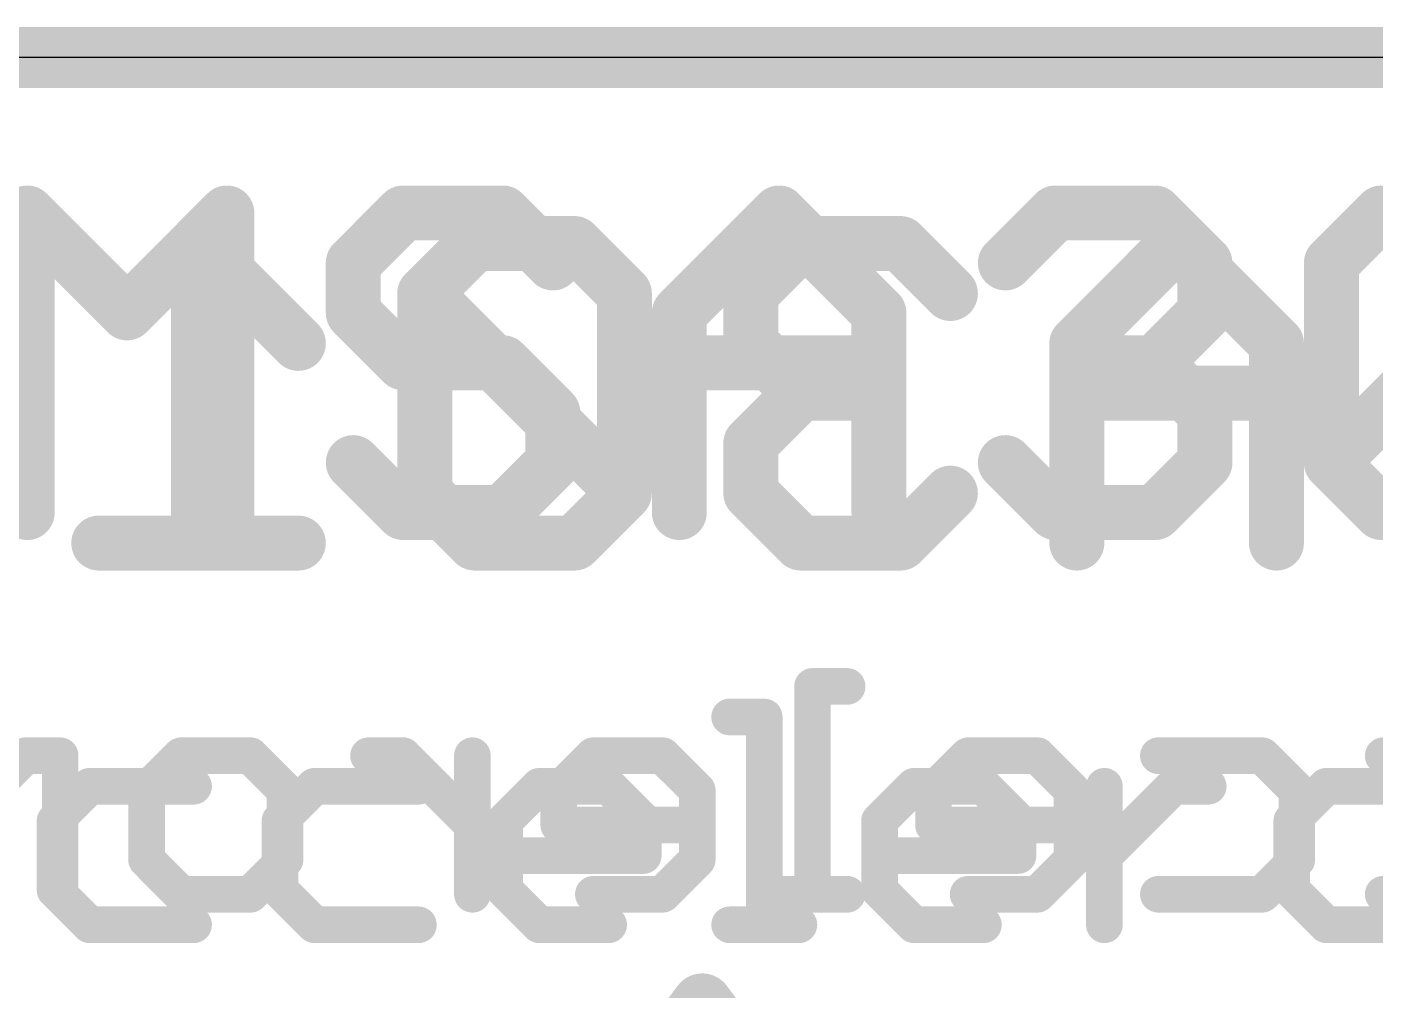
# Model space of a CAD drawing. Extents: x -0.1 to 25.5, y -0.1 to 17.9.
# Drawn here: x 8.74 to 14.35, y 13.9 to 17.91 of the extents above; entities that cross this region are included whole.
import ezdxf

# ---------------------------------------------------------------- set-up
doc = ezdxf.new("R2010")
doc.units = 0
for name, color, linetype in [('1', 12, 'CONTINUOUS'), ('16', 5, 'CONTINUOUS'), ('20', 53, 'CONTINUOUS'), ('21', 40, 'CONTINUOUS'), ('22', 6, 'CONTINUOUS')]:
    doc.layers.add(name, color=color, linetype=linetype)

msp = doc.modelspace()

# ---------------------------------------------------------------- linework, layer by layer
at = {"layer": '1', "const_width": 0.254}
msp.add_lwpolyline([(0, 17.78), (25.4, 17.78)], dxfattribs=at)
at = {"layer": '16', "const_width": 0.254}
msp.add_lwpolyline([(0, 17.78), (25.4, 17.78)], dxfattribs=at)
at = {"layer": '20'}
msp.add_line((22.86, 17.78), (2.54, 17.78), dxfattribs=at)
at = {"layer": '21'}
for points, const_width in [([(8.8019, 17.1334, 1), (8.6876, 17.1334)], 0.1143), ([(8.7852, 17.1738, 1), (8.7044, 17.093)], 0.1143), ([(9.6324, 17.1334, 1), (9.5181, 17.1334)], 0.1143), ([(9.6156, 17.093, 1), (9.5348, 17.1738)], 0.1143), ([(10.3089, 17.1905, 1), (10.3089, 17.0762)], 0.1143), ([(10.3493, 17.093, 1), (10.2685, 17.1738)], 0.1143), ([(10.7645, 17.1738, 1), (10.6837, 17.093)], 0.1143), ([(10.7241, 17.0762, 1), (10.7241, 17.1905)], 0.1143), ([(11.9134, 17.1738, 1), (11.8326, 17.093)], 0.1143), ([(11.9134, 17.093, 1), (11.8326, 17.1738)], 0.1143), ([(13.0219, 17.1905, 1), (13.0219, 17.0762)], 0.1143), ([(13.0623, 17.093, 1), (12.9815, 17.1738)], 0.1143), ([(13.4775, 17.1738, 1), (13.3967, 17.093)], 0.1143), ([(13.4371, 17.0762, 1), (13.4371, 17.1905)], 0.1143), ([(14.3784, 17.1905, 1), (14.3784, 17.0762)], 0.1143), ([(14.4188, 17.093, 1), (14.338, 17.1738)], 0.1143), ([(10.1584, 16.9258, 1), (10.0441, 16.9258)], 0.1143), ([(10.0609, 16.9662, 1), (10.1417, 16.8853)], 0.1143), ([(10.8913, 16.8853, 1), (10.9721, 16.9662)], 0.1143), ([(12.7739, 16.9662, 1), (12.8547, 16.8853)], 0.1143), ([(13.7019, 16.9258, 1), (13.5876, 16.9258)], 0.1143), ([(13.6043, 16.8853, 1), (13.6852, 16.9662)], 0.1143), ([(14.228, 16.9258, 1), (14.1137, 16.9258)], 0.1143), ([(14.1304, 16.9662, 1), (14.2112, 16.8853)], 0.1143), ([(10.1417, 16.7586, 1), (10.0609, 16.6777)], 0.1143), ([(11.5149, 16.7181, 1), (11.4006, 16.7181)], 0.1143), ([(12.3454, 16.7181, 1), (12.2311, 16.7181)], 0.1143), ([(13.6852, 16.6777, 1), (13.6043, 16.7586)], 0.1143), ([(9.1196, 16.7586, 1), (9.2004, 16.6777)], 0.1143), ([(9.1196, 16.6777, 1), (9.2004, 16.7586)], 0.1143), ([(10.0441, 16.7181, 1), (10.1584, 16.7181)], 0.1143), ([(11.4174, 16.7586, 1), (11.4982, 16.6777)], 0.1143), ([(12.2478, 16.6777, 1), (12.3286, 16.7586)], 0.1143), ([(13.5876, 16.7181, 1), (13.7019, 16.7181)], 0.1143), ([(10.3089, 16.5677, 1), (10.3089, 16.4534)], 0.1143), ([(10.2685, 16.4701, 1), (10.3493, 16.5509)], 0.1143), ([(10.7645, 16.5509, 1), (10.6837, 16.4701)], 0.1143), ([(10.7241, 16.4534, 1), (10.7241, 16.5677)], 0.1143), ([(11.4578, 16.5677, 1), (11.4578, 16.4534)], 0.1143), ([(12.2882, 16.4534, 1), (12.2882, 16.5677)], 0.1143), ([(13.2295, 16.5677, 1), (13.2295, 16.4534)], 0.1143), ([(13.4775, 16.5509, 1), (13.3967, 16.4701)], 0.1143), ([(13.3967, 16.5509, 1), (13.4775, 16.4701)], 0.1143), ([(13.4371, 16.4534, 1), (13.4371, 16.5677)], 0.1143), ([(10.9889, 16.3029, 1), (10.8746, 16.3029)], 0.1143), ([(10.8913, 16.2625, 1), (10.9721, 16.3433)], 0.1143), ([(13.7019, 16.3029, 1), (13.5876, 16.3029)], 0.1143), ([(13.6043, 16.2625, 1), (13.6852, 16.3433)], 0.1143), ([(10.1417, 16.1357, 1), (10.0609, 16.0549)], 0.1143), ([(10.9721, 16.0549, 1), (10.8913, 16.1357)], 0.1143), ([(12.8547, 16.1357, 1), (12.7739, 16.0549)], 0.1143), ([(13.6852, 16.0549, 1), (13.6043, 16.1357)], 0.1143), ([(14.2112, 16.1357, 1), (14.1304, 16.0549)], 0.1143), ([(14.1304, 16.1357, 1), (14.2112, 16.0549)], 0.1143), ([(10.8746, 16.0953, 1), (10.9889, 16.0953)], 0.1143), ([(13.5876, 16.0953, 1), (13.7019, 16.0953)], 0.1143), ([(14.1137, 16.0953, 1), (14.228, 16.0953)], 0.1143), ([(10.3089, 15.9449, 1), (10.3089, 15.8306)], 0.1143), ([(10.7241, 15.8306, 1), (10.7241, 15.9449)], 0.1143), ([(13.0219, 15.9449, 1), (13.0219, 15.8306)], 0.1143), ([(13.4371, 15.8306, 1), (13.4371, 15.9449)], 0.1143), ([(14.3784, 15.9449, 1), (14.3784, 15.8306)], 0.1143), ([(8.6876, 15.8877, 1), (8.8019, 15.8877)], 0.1143), ([(9.5181, 15.8877, 1), (9.6324, 15.8877)], 0.1143), ([(10.2685, 15.8473, 1), (10.3493, 15.9281)], 0.1143), ([(10.6837, 15.9281, 1), (10.7645, 15.8473)], 0.1143), ([(11.4006, 15.8877, 1), (11.5149, 15.8877)], 0.1143), ([(12.2311, 15.8877, 1), (12.3454, 15.8877)], 0.1143), ([(12.9815, 15.8473, 1), (13.0623, 15.9281)], 0.1143), ([(13.3967, 15.9281, 1), (13.4775, 15.8473)], 0.1143), ([(14.338, 15.8473, 1), (14.4188, 15.9281)], 0.1143), ([(11.6672, 15.0756, 1), (11.6672, 14.9994)], 0.0762), ([(11.8493, 15.0375, 1), (11.7731, 15.0375)], 0.0762), ([(11.8112, 14.9994, 1), (11.8112, 15.0756)], 0.0762), ([(9.0047, 14.7875, 1), (9.0047, 14.7113)], 0.0762), ([(9.0316, 14.7225, 1), (8.9777, 14.7764)], 0.0762), ([(9.4368, 14.7113, 1), (9.4368, 14.7875)], 0.0762), ([(9.9402, 14.7875, 1), (9.9402, 14.7113)], 0.0762), ([(9.9671, 14.7225, 1), (9.9132, 14.7764)], 0.0762), ([(10.3723, 14.7113, 1), (10.3723, 14.7875)], 0.0762), ([(10.8757, 14.7875, 1), (10.8757, 14.7113)], 0.0762), ([(10.9026, 14.7225, 1), (10.8488, 14.7764)], 0.0762), ([(11.1908, 14.7764, 1), (11.1369, 14.7225)], 0.0762), ([(11.1638, 14.7113, 1), (11.1638, 14.7875)], 0.0762), ([(12.4349, 14.7875, 1), (12.4349, 14.7113)], 0.0762), ([(12.4618, 14.7225, 1), (12.408, 14.7764)], 0.0762), ([(12.7499, 14.7764, 1), (12.6961, 14.7225)], 0.0762), ([(12.723, 14.7113, 1), (12.723, 14.7875)], 0.0762), ([(13.2645, 14.7494, 1), (13.1883, 14.7494)], 0.0762), ([(13.5145, 14.7875, 1), (13.5145, 14.7113)], 0.0762), ([(13.5414, 14.7225, 1), (13.4875, 14.7764)], 0.0762), ([(13.6585, 14.7113, 1), (13.6585, 14.7875)], 0.0762), ([(14.15, 14.7875, 1), (14.15, 14.7113)], 0.0762), ([(14.177, 14.7225, 1), (14.1231, 14.7764)], 0.0762), ([(8.8987, 14.6054, 1), (8.8225, 14.6054)], 0.0762), ([(8.8337, 14.6323, 1), (8.8875, 14.5784)], 0.0762), ([(9.8342, 14.6054, 1), (9.758, 14.6054)], 0.0762), ([(9.7692, 14.6323, 1), (9.8231, 14.5784)], 0.0762), ([(10.7697, 14.6054, 1), (10.6935, 14.6054)], 0.0762), ([(10.7047, 14.6323, 1), (10.7586, 14.5784)], 0.0762), ([(11.346, 14.6054, 1), (11.2698, 14.6054)], 0.0762), ([(11.2809, 14.5784, 1), (11.3348, 14.6323)], 0.0762), ([(12.3289, 14.6054, 1), (12.2527, 14.6054)], 0.0762), ([(12.2639, 14.6323, 1), (12.3178, 14.5784)], 0.0762), ([(12.9052, 14.6054, 1), (12.829, 14.6054)], 0.0762), ([(12.8401, 14.5784, 1), (12.894, 14.6323)], 0.0762), ([(13.979, 14.6323, 1), (14.0329, 14.5784)], 0.0762), ([(14.0441, 14.6054, 1), (13.9679, 14.6054)], 0.0762), ([(10.7316, 14.4994, 1), (10.7316, 14.4232)], 0.0762), ([(11.3079, 14.4232, 1), (11.3079, 14.4994)], 0.0762), ([(12.2908, 14.4994, 1), (12.2908, 14.4232)], 0.0762), ([(12.8671, 14.4232, 1), (12.8671, 14.4994)], 0.0762), ([(11.2698, 14.4613, 1), (11.346, 14.4613)], 0.0762), ([(12.829, 14.4613, 1), (12.9052, 14.4613)], 0.0762), ([(13.1994, 14.4883, 1), (13.2533, 14.4344)], 0.0762), ([(8.8875, 14.3442, 1), (8.8337, 14.2903)], 0.0762), ([(9.8231, 14.3442, 1), (9.7692, 14.2903)], 0.0762), ([(10.7586, 14.3442, 1), (10.7047, 14.2903)], 0.0762), ([(12.3178, 14.3442, 1), (12.2639, 14.2903)], 0.0762), ([(14.0329, 14.3442, 1), (13.979, 14.2903)], 0.0762), ([(8.8225, 14.3173, 1), (8.8987, 14.3173)], 0.0762), ([(9.758, 14.3173, 1), (9.8342, 14.3173)], 0.0762), ([(10.6935, 14.3173, 1), (10.7697, 14.3173)], 0.0762), ([(12.2527, 14.3173, 1), (12.3289, 14.3173)], 0.0762), ([(13.9679, 14.3173, 1), (14.0441, 14.3173)], 0.0762), ([(9.0047, 14.2113, 1), (9.0047, 14.1351)], 0.0762), ([(9.4368, 14.1351, 1), (9.4368, 14.2113)], 0.0762), ([(9.9402, 14.2113, 1), (9.9402, 14.1351)], 0.0762), ([(10.3723, 14.1351, 1), (10.3723, 14.2113)], 0.0762), ([(10.8757, 14.2113, 1), (10.8757, 14.1351)], 0.0762), ([(11.1638, 14.1351, 1), (11.1638, 14.2113)], 0.0762), ([(11.6672, 14.2113, 1), (11.6672, 14.1351)], 0.0762), ([(11.9553, 14.1351, 1), (11.9553, 14.2113)], 0.0762), ([(12.4349, 14.2113, 1), (12.4349, 14.1351)], 0.0762), ([(12.723, 14.1351, 1), (12.723, 14.2113)], 0.0762), ([(14.15, 14.2113, 1), (14.15, 14.1351)], 0.0762), ([(8.9777, 14.1463, 1), (9.0316, 14.2001)], 0.0762), ([(9.9132, 14.1463, 1), (9.9671, 14.2001)], 0.0762), ([(10.8488, 14.1463, 1), (10.9026, 14.2001)], 0.0762), ([(11.7731, 14.1732, 1), (11.8493, 14.1732)], 0.0762), ([(12.408, 14.1463, 1), (12.4618, 14.2001)], 0.0762), ([(13.1883, 14.1732, 1), (13.2645, 14.1732)], 0.0762), ([(14.1231, 14.1463, 1), (14.177, 14.2001)], 0.0762), ([(11.6038, 13.8821, 1), (11.5022, 13.8059)], 0.127), ([(11.6038, 13.8059, 1), (11.5022, 13.8821)], 0.127)]:
    msp.add_lwpolyline(points, format="xyb", dxfattribs=dict(at, const_width=const_width))
for points, const_width in [([(8.7448, 15.8877), (8.7448, 17.1334)], 0.2286), ([(8.7448, 17.1334), (9.16, 16.7181)], 0.2286), ([(9.16, 16.7181), (9.5752, 17.1334)], 0.2286), ([(9.5752, 17.1334), (9.5752, 15.8877)], 0.2286), ([(10.3089, 17.1334), (10.1013, 16.9258)], 0.2286), ([(10.7241, 17.1334), (10.3089, 17.1334)], 0.2286), ([(10.9317, 16.9258), (10.7241, 17.1334)], 0.2286), ([(11.4578, 16.7181), (11.873, 17.1334)], 0.2286), ([(11.873, 17.1334), (12.2882, 16.7181)], 0.2286), ([(12.8143, 16.9258), (13.0219, 17.1334)], 0.2286), ([(13.0219, 17.1334), (13.4371, 17.1334)], 0.2286), ([(13.4371, 17.1334), (13.6447, 16.9258)], 0.2286), ([(14.1708, 16.9258), (14.3784, 17.1334)], 0.2286), ([(14.3784, 17.1334), (14.7936, 17.1334)], 0.2286), ([(10.1013, 16.9258), (10.1013, 16.7181)], 0.2286), ([(13.6447, 16.9258), (13.6447, 16.7181)], 0.2286), ([(14.1708, 16.0953), (14.1708, 16.9258)], 0.2286), ([(14.1708, 16.0953), (15.0012, 16.9258)], 0.2286), ([(10.1013, 16.7181), (10.3089, 16.5105)], 0.2286), ([(11.4578, 15.8877), (11.4578, 16.7181)], 0.2286), ([(12.2882, 16.7181), (12.2882, 15.8877)], 0.2286), ([(13.6447, 16.7181), (13.4371, 16.5105)], 0.2286), ([(10.3089, 16.5105), (10.7241, 16.5105)], 0.2286), ([(10.7241, 16.5105), (10.9317, 16.3029)], 0.2286), ([(11.4578, 16.5105), (12.2882, 16.5105)], 0.2286), ([(13.4371, 16.5105), (13.2295, 16.5105)], 0.2286), ([(13.4371, 16.5105), (13.6447, 16.3029)], 0.2286), ([(10.9317, 16.3029), (10.9317, 16.0953)], 0.2286), ([(13.6447, 16.3029), (13.6447, 16.0953)], 0.2286), ([(10.3089, 15.8877), (10.1013, 16.0953)], 0.2286), ([(10.9317, 16.0953), (10.7241, 15.8877)], 0.2286), ([(13.0219, 15.8877), (12.8143, 16.0953)], 0.2286), ([(13.6447, 16.0953), (13.4371, 15.8877)], 0.2286), ([(14.3784, 15.8877), (14.1708, 16.0953)], 0.2286), ([(10.7241, 15.8877), (10.3089, 15.8877)], 0.2286), ([(13.4371, 15.8877), (13.0219, 15.8877)], 0.2286), ([(14.7936, 15.8877), (14.3784, 15.8877)], 0.2286), ([(11.6672, 15.0375), (11.8112, 15.0375)], 0.1524), ([(11.8112, 15.0375), (11.8112, 14.1732)], 0.1524), ([(9.0047, 14.7494), (8.8606, 14.6054)], 0.1524), ([(9.4368, 14.7494), (9.0047, 14.7494)], 0.1524), ([(9.9402, 14.7494), (9.7961, 14.6054)], 0.1524), ([(10.3723, 14.7494), (9.9402, 14.7494)], 0.1524), ([(10.7316, 14.6054), (10.8757, 14.7494)], 0.1524), ([(10.8757, 14.7494), (11.1638, 14.7494)], 0.1524), ([(11.1638, 14.7494), (11.3079, 14.6054)], 0.1524), ([(12.2908, 14.6054), (12.4349, 14.7494)], 0.1524), ([(12.4349, 14.7494), (12.723, 14.7494)], 0.1524), ([(12.723, 14.7494), (12.8671, 14.6054)], 0.1524), ([(13.2264, 14.1732), (13.2264, 14.7494)], 0.1524), ([(13.2264, 14.4613), (13.5145, 14.7494)], 0.1524), ([(13.5145, 14.7494), (13.6585, 14.7494)], 0.1524), ([(14.15, 14.7494), (14.006, 14.6054)], 0.1524), ([(14.4381, 14.7494), (14.15, 14.7494)], 0.1524), ([(8.8606, 14.6054), (8.8606, 14.3173)], 0.1524), ([(9.7961, 14.6054), (9.7961, 14.3173)], 0.1524), ([(10.7316, 14.3173), (10.7316, 14.6054)], 0.1524), ([(11.3079, 14.6054), (11.3079, 14.4613)], 0.1524), ([(12.2908, 14.3173), (12.2908, 14.6054)], 0.1524), ([(12.8671, 14.6054), (12.8671, 14.4613)], 0.1524), ([(14.006, 14.6054), (14.006, 14.3173)], 0.1524), ([(11.3079, 14.4613), (10.7316, 14.4613)], 0.1524), ([(12.8671, 14.4613), (12.2908, 14.4613)], 0.1524), ([(8.8606, 14.3173), (9.0047, 14.1732)], 0.1524), ([(9.7961, 14.3173), (9.9402, 14.1732)], 0.1524), ([(10.8757, 14.1732), (10.7316, 14.3173)], 0.1524), ([(12.4349, 14.1732), (12.2908, 14.3173)], 0.1524), ([(14.006, 14.3173), (14.15, 14.1732)], 0.1524), ([(9.0047, 14.1732), (9.4368, 14.1732)], 0.1524), ([(9.9402, 14.1732), (10.3723, 14.1732)], 0.1524), ([(11.1638, 14.1732), (10.8757, 14.1732)], 0.1524), ([(11.6672, 14.1732), (11.9553, 14.1732)], 0.1524), ([(12.723, 14.1732), (12.4349, 14.1732)], 0.1524), ([(14.15, 14.1732), (14.4381, 14.1732)], 0.1524), ([(11.172, 13.336), (11.553, 13.844)], 0.254), ([(11.553, 13.844), (11.934, 13.336)], 0.254)]:
    msp.add_lwpolyline(points, dxfattribs=dict(at, const_width=const_width))
at = {"layer": '22'}
for points, const_width in [([(9.5146, 17.0064, 1), (9.4003, 17.0064)], 0.1143), ([(9.4979, 17.0468, 1), (9.4171, 16.966)], 0.1143), ([(10.6064, 17.0635, 1), (10.6064, 16.9492)], 0.1143), ([(10.6468, 16.966, 1), (10.566, 17.0468)], 0.1143), ([(11.062, 17.0468, 1), (10.9812, 16.966)], 0.1143), ([(11.0216, 16.9492, 1), (11.0216, 17.0635)], 0.1143), ([(11.9629, 17.0635, 1), (11.9629, 16.9492)], 0.1143), ([(12.0033, 16.966, 1), (11.9225, 17.0468)], 0.1143), ([(12.4185, 17.0468, 1), (12.3377, 16.966)], 0.1143), ([(12.3781, 16.9492, 1), (12.3781, 17.0635)], 0.1143), ([(13.5674, 17.0468, 1), (13.4866, 16.966)], 0.1143), ([(13.5674, 16.966, 1), (13.4866, 17.0468)], 0.1143), ([(10.4559, 16.7988, 1), (10.3416, 16.7988)], 0.1143), ([(10.4392, 16.8392, 1), (10.3583, 16.7583)], 0.1143), ([(10.3583, 16.8392, 1), (10.4392, 16.7583)], 0.1143), ([(11.2863, 16.7988, 1), (11.172, 16.7988)], 0.1143), ([(11.1888, 16.7583, 1), (11.2696, 16.8392)], 0.1143), ([(11.7148, 16.8392, 1), (11.7957, 16.7583)], 0.1143), ([(11.8124, 16.7988, 1), (11.6981, 16.7988)], 0.1143), ([(12.5453, 16.7583, 1), (12.6261, 16.8392)], 0.1143), ([(9.8323, 16.5507, 1), (9.9131, 16.6316)], 0.1143), ([(11.7957, 16.6316, 1), (11.7148, 16.5507)], 0.1143), ([(13.1689, 16.5911, 1), (13.0546, 16.5911)], 0.1143), ([(13.0714, 16.6316, 1), (13.1522, 16.5507)], 0.1143), ([(13.9994, 16.5911, 1), (13.8851, 16.5911)], 0.1143), ([(13.9018, 16.5507, 1), (13.9826, 16.6316)], 0.1143), ([(11.6981, 16.5911, 1), (11.8124, 16.5911)], 0.1143), ([(11.9629, 16.4407, 1), (11.9629, 16.3264)], 0.1143), ([(12.0033, 16.3431, 1), (11.9225, 16.4239)], 0.1143), ([(12.1705, 16.3264, 1), (12.1705, 16.4407)], 0.1143), ([(13.1118, 16.4407, 1), (13.1118, 16.3264)], 0.1143), ([(13.9422, 16.3264, 1), (13.9422, 16.4407)], 0.1143), ([(11.9225, 16.3431, 1), (12.0033, 16.4239)], 0.1143), ([(11.7148, 16.2163, 1), (11.7957, 16.1355)], 0.1143), ([(11.8124, 16.1759, 1), (11.6981, 16.1759)], 0.1143), ([(10.4392, 16.0087, 1), (10.3583, 15.9279)], 0.1143), ([(11.2696, 15.9279, 1), (11.1888, 16.0087)], 0.1143), ([(11.1888, 15.9279, 1), (11.2696, 16.0087)], 0.1143), ([(11.7957, 16.0087, 1), (11.7148, 15.9279)], 0.1143), ([(12.6261, 15.9279, 1), (12.5453, 16.0087)], 0.1143), ([(10.3416, 15.9683, 1), (10.4559, 15.9683)], 0.1143), ([(11.172, 15.9683, 1), (11.2863, 15.9683)], 0.1143), ([(11.6981, 15.9683, 1), (11.8124, 15.9683)], 0.1143), ([(9.0423, 15.8178, 1), (9.0423, 15.7035)], 0.1143), ([(9.8727, 15.7035, 1), (9.8727, 15.8178)], 0.1143), ([(10.6064, 15.8178, 1), (10.6064, 15.7035)], 0.1143), ([(11.0216, 15.7035, 1), (11.0216, 15.8178)], 0.1143), ([(11.9629, 15.8178, 1), (11.9629, 15.7035)], 0.1143), ([(12.3781, 15.7035, 1), (12.3781, 15.8178)], 0.1143), ([(9.4003, 15.7607, 1), (9.5146, 15.7607)], 0.1143), ([(10.566, 15.7203, 1), (10.6468, 15.8011)], 0.1143), ([(10.9812, 15.8011, 1), (11.062, 15.7203)], 0.1143), ([(11.9225, 15.7203, 1), (12.0033, 15.8011)], 0.1143), ([(12.3377, 15.8011, 1), (12.4185, 15.7203)], 0.1143), ([(13.0546, 15.7607, 1), (13.1689, 15.7607)], 0.1143), ([(13.8851, 15.7607, 1), (13.9994, 15.7607)], 0.1143), ([(12.012, 15.2026, 1), (12.012, 15.1264)], 0.0762), ([(12.0501, 15.1645, 1), (11.9739, 15.1645)], 0.0762), ([(12.156, 15.1264, 1), (12.156, 15.2026)], 0.0762), ([(8.7377, 14.9145, 1), (8.7377, 14.8383)], 0.0762), ([(8.7646, 14.8495, 1), (8.7107, 14.9034)], 0.0762), ([(8.9198, 14.8764, 1), (8.8436, 14.8764)], 0.0762), ([(8.8817, 14.8383, 1), (8.8817, 14.9145)], 0.0762), ([(9.3851, 14.9145, 1), (9.3851, 14.8383)], 0.0762), ([(9.412, 14.8495, 1), (9.3581, 14.9034)], 0.0762), ([(9.7001, 14.9034, 1), (9.6463, 14.8495)], 0.0762), ([(9.6732, 14.8383, 1), (9.6732, 14.9145)], 0.0762), ([(10.1647, 14.9145, 1), (10.1647, 14.8383)], 0.0762), ([(10.3357, 14.9034, 1), (10.2818, 14.8495)], 0.0762), ([(10.3087, 14.8383, 1), (10.3087, 14.9145)], 0.0762), ([(10.6349, 14.8764, 1), (10.5587, 14.8764)], 0.0762), ([(11.1002, 14.9145, 1), (11.1002, 14.8383)], 0.0762), ([(11.1271, 14.8495, 1), (11.0733, 14.9034)], 0.0762), ([(11.4153, 14.9034, 1), (11.3614, 14.8495)], 0.0762), ([(11.3883, 14.8383, 1), (11.3883, 14.9145)], 0.0762), ([(12.6594, 14.9145, 1), (12.6594, 14.8383)], 0.0762), ([(12.6863, 14.8495, 1), (12.6325, 14.9034)], 0.0762), ([(12.9745, 14.9034, 1), (12.9206, 14.8495)], 0.0762), ([(12.9475, 14.8383, 1), (12.9475, 14.9145)], 0.0762), ([(13.4509, 14.9145, 1), (13.4509, 14.8383)], 0.0762), ([(13.91, 14.9034, 1), (13.8561, 14.8495)], 0.0762), ([(13.883, 14.8383, 1), (13.883, 14.9145)], 0.0762), ([(14.3864, 14.9145, 1), (14.3864, 14.8383)], 0.0762), ([(9.2791, 14.7324, 1), (9.2029, 14.7324)], 0.0762), ([(9.8554, 14.7324, 1), (9.7792, 14.7324)], 0.0762), ([(10.9942, 14.7324, 1), (10.918, 14.7324)], 0.0762), ([(11.5705, 14.7324, 1), (11.4943, 14.7324)], 0.0762), ([(12.5534, 14.7324, 1), (12.4772, 14.7324)], 0.0762), ([(13.1297, 14.7324, 1), (13.0535, 14.7324)], 0.0762), ([(14.0652, 14.7324, 1), (13.989, 14.7324)], 0.0762), ([(9.2141, 14.7593, 1), (9.268, 14.7054)], 0.0762), ([(9.7903, 14.7054, 1), (9.8442, 14.7593)], 0.0762), ([(10.9292, 14.7593, 1), (10.9831, 14.7054)], 0.0762), ([(11.5054, 14.7054, 1), (11.5593, 14.7593)], 0.0762), ([(12.4884, 14.7593, 1), (12.5423, 14.7054)], 0.0762), ([(13.0646, 14.7054, 1), (13.1185, 14.7593)], 0.0762), ([(14.0001, 14.7054, 1), (14.054, 14.7593)], 0.0762), ([(10.5699, 14.5614, 1), (10.6238, 14.6153)], 0.0762), ([(10.9561, 14.6264, 1), (10.9561, 14.5502)], 0.0762), ([(11.5324, 14.5502, 1), (11.5324, 14.6264)], 0.0762), ([(12.5153, 14.6264, 1), (12.5153, 14.5502)], 0.0762), ([(13.0916, 14.5502, 1), (13.0916, 14.6264)], 0.0762), ([(10.918, 14.5883, 1), (10.9942, 14.5883)], 0.0762), ([(12.4772, 14.5883, 1), (12.5534, 14.5883)], 0.0762), ([(9.268, 14.4712, 1), (9.2141, 14.4173)], 0.0762), ([(9.2029, 14.4443, 1), (9.2791, 14.4443)], 0.0762), ([(9.7792, 14.4443, 1), (9.8554, 14.4443)], 0.0762), ([(9.8442, 14.4173, 1), (9.7903, 14.4712)], 0.0762), ([(11.4943, 14.4443, 1), (11.5705, 14.4443)], 0.0762), ([(11.5593, 14.4173, 1), (11.5054, 14.4712)], 0.0762), ([(13.0535, 14.4443, 1), (13.1297, 14.4443)], 0.0762), ([(13.1185, 14.4173, 1), (13.0646, 14.4712)], 0.0762), ([(13.989, 14.4443, 1), (14.0652, 14.4443)], 0.0762), ([(14.054, 14.4173, 1), (14.0001, 14.4712)], 0.0762), ([(9.3851, 14.3383, 1), (9.3851, 14.2621)], 0.0762), ([(9.3581, 14.2733, 1), (9.412, 14.3271)], 0.0762), ([(9.6463, 14.3271, 1), (9.7001, 14.2733)], 0.0762), ([(9.6732, 14.2621, 1), (9.6732, 14.3383)], 0.0762), ([(11.1002, 14.3383, 1), (11.1002, 14.2621)], 0.0762), ([(11.3614, 14.3271, 1), (11.4153, 14.2733)], 0.0762), ([(11.3883, 14.2621, 1), (11.3883, 14.3383)], 0.0762), ([(11.8679, 14.3383, 1), (11.8679, 14.2621)], 0.0762), ([(12.156, 14.2621, 1), (12.156, 14.3383)], 0.0762), ([(12.6594, 14.3383, 1), (12.6594, 14.2621)], 0.0762), ([(12.9206, 14.3271, 1), (12.9745, 14.2733)], 0.0762), ([(12.9475, 14.2621, 1), (12.9475, 14.3383)], 0.0762), ([(13.4509, 14.3383, 1), (13.4509, 14.2621)], 0.0762), ([(13.8561, 14.3271, 1), (13.91, 14.2733)], 0.0762), ([(13.883, 14.2621, 1), (13.883, 14.3383)], 0.0762), ([(14.3864, 14.3383, 1), (14.3864, 14.2621)], 0.0762), ([(8.8436, 14.3002, 1), (8.9198, 14.3002)], 0.0762), ([(10.5587, 14.3002, 1), (10.6349, 14.3002)], 0.0762), ([(11.9739, 14.3002, 1), (12.0501, 14.3002)], 0.0762)]:
    msp.add_lwpolyline(points, format="xyb", dxfattribs=dict(at, const_width=const_width))
for points, const_width in [([(9.8727, 16.5911), (9.4575, 17.0064)], 0.2286), ([(9.4575, 17.0064), (9.4575, 15.7607)], 0.2286), ([(10.6064, 17.0064), (10.3988, 16.7988)], 0.2286), ([(11.0216, 17.0064), (10.6064, 17.0064)], 0.2286), ([(11.2292, 16.7988), (11.0216, 17.0064)], 0.2286), ([(11.9629, 17.0064), (11.7553, 16.7988)], 0.2286), ([(12.3781, 17.0064), (11.9629, 17.0064)], 0.2286), ([(12.5857, 16.7988), (12.3781, 17.0064)], 0.2286), ([(13.527, 17.0064), (13.1118, 16.5911)], 0.2286), ([(13.9422, 16.5911), (13.527, 17.0064)], 0.2286), ([(10.3988, 16.7988), (10.3988, 15.9683)], 0.2286), ([(11.2292, 15.9683), (10.3988, 16.7988)], 0.2286), ([(11.2292, 15.9683), (11.2292, 16.7988)], 0.2286), ([(11.7553, 16.7988), (11.7553, 16.5911)], 0.2286), ([(11.7553, 16.5911), (11.9629, 16.3835)], 0.2286), ([(13.1118, 16.5911), (13.1118, 15.7607)], 0.2286), ([(13.9422, 15.7607), (13.9422, 16.5911)], 0.2286), ([(11.9629, 16.3835), (11.7553, 16.1759)], 0.2286), ([(11.9629, 16.3835), (12.1705, 16.3835)], 0.2286), ([(13.9422, 16.3835), (13.1118, 16.3835)], 0.2286), ([(11.7553, 16.1759), (11.7553, 15.9683)], 0.2286), ([(10.3988, 15.9683), (10.6064, 15.7607)], 0.2286), ([(11.0216, 15.7607), (11.2292, 15.9683)], 0.2286), ([(11.7553, 15.9683), (11.9629, 15.7607)], 0.2286), ([(12.3781, 15.7607), (12.5857, 15.9683)], 0.2286), ([(9.8727, 15.7607), (9.0423, 15.7607)], 0.2286), ([(10.6064, 15.7607), (11.0216, 15.7607)], 0.2286), ([(11.9629, 15.7607), (12.3781, 15.7607)], 0.2286), ([(12.156, 15.1645), (12.012, 15.1645)], 0.1524), ([(12.012, 15.1645), (12.012, 14.3002)], 0.1524), ([(8.7377, 14.8764), (8.5936, 14.7324)], 0.1524), ([(8.8817, 14.8764), (8.7377, 14.8764)], 0.1524), ([(8.8817, 14.3002), (8.8817, 14.8764)], 0.1524), ([(9.241, 14.7324), (9.3851, 14.8764)], 0.1524), ([(9.3851, 14.8764), (9.6732, 14.8764)], 0.1524), ([(9.6732, 14.8764), (9.8173, 14.7324)], 0.1524), ([(10.3087, 14.8764), (10.1647, 14.8764)], 0.1524), ([(10.5968, 14.5883), (10.3087, 14.8764)], 0.1524), ([(10.5968, 14.3002), (10.5968, 14.8764)], 0.1524), ([(11.1002, 14.8764), (10.9561, 14.7324)], 0.1524), ([(11.3883, 14.8764), (11.1002, 14.8764)], 0.1524), ([(11.5324, 14.7324), (11.3883, 14.8764)], 0.1524), ([(12.6594, 14.8764), (12.5153, 14.7324)], 0.1524), ([(12.9475, 14.8764), (12.6594, 14.8764)], 0.1524), ([(13.0916, 14.7324), (12.9475, 14.8764)], 0.1524), ([(13.4509, 14.8764), (13.883, 14.8764)], 0.1524), ([(13.883, 14.8764), (14.0271, 14.7324)], 0.1524), ([(14.3864, 14.8764), (14.8185, 14.8764)], 0.1524), ([(9.241, 14.4443), (9.241, 14.7324)], 0.1524), ([(9.8173, 14.7324), (9.8173, 14.4443)], 0.1524), ([(10.9561, 14.7324), (10.9561, 14.5883)], 0.1524), ([(11.5324, 14.4443), (11.5324, 14.7324)], 0.1524), ([(12.5153, 14.7324), (12.5153, 14.5883)], 0.1524), ([(13.0916, 14.4443), (13.0916, 14.7324)], 0.1524), ([(14.0271, 14.7324), (14.0271, 14.4443)], 0.1524), ([(10.9561, 14.5883), (11.5324, 14.5883)], 0.1524), ([(12.5153, 14.5883), (13.0916, 14.5883)], 0.1524), ([(9.3851, 14.3002), (9.241, 14.4443)], 0.1524), ([(9.8173, 14.4443), (9.6732, 14.3002)], 0.1524), ([(11.3883, 14.3002), (11.5324, 14.4443)], 0.1524), ([(12.9475, 14.3002), (13.0916, 14.4443)], 0.1524), ([(14.0271, 14.4443), (13.883, 14.3002)], 0.1524), ([(9.6732, 14.3002), (9.3851, 14.3002)], 0.1524), ([(11.1002, 14.3002), (11.3883, 14.3002)], 0.1524), ([(12.156, 14.3002), (11.8679, 14.3002)], 0.1524), ([(12.6594, 14.3002), (12.9475, 14.3002)], 0.1524), ([(13.883, 14.3002), (13.4509, 14.3002)], 0.1524), ([(14.8185, 14.3002), (14.3864, 14.3002)], 0.1524)]:
    msp.add_lwpolyline(points, dxfattribs=dict(at, const_width=const_width))

doc.saveas('drawing.dxf')
